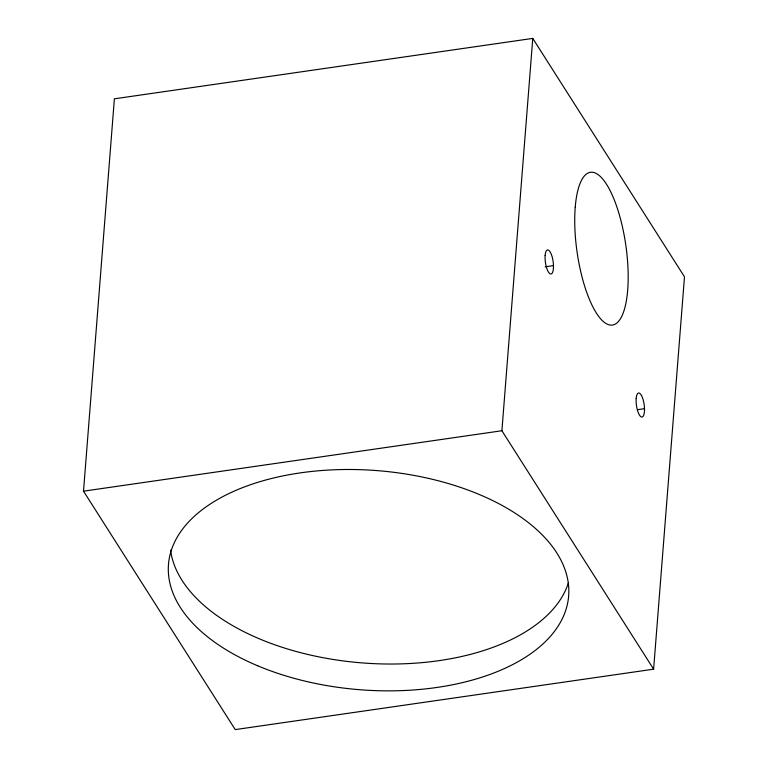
<?xml version="1.0" encoding="UTF-8"?>
<svg xmlns="http://www.w3.org/2000/svg" width="768" height="768" viewBox="0 0 768 768"><rect width="100%" height="100%" fill="white"/><g stroke="black" fill="none" stroke-linecap="round" stroke-linejoin="round"><path stroke-width="1.15" d="M83.51 491.174L114.384 98.822L532.771 38.4L684.49 276.826L653.616 669.178L235.229 729.6L83.51 491.174L501.898 430.742L653.616 669.178M501.898 430.742L532.771 38.4M545.174 266.822L553.478 265.622M637.392 409.709L644.506 408.682M568.55 582.422A201.11 110.122 4.5 0 1 361.2 662.832A201.11 110.122 4.5 0 1 170.554 550.166M257.702 665.798A200.707 109.901 4.5 0 0 568.435 598.099A200.707 109.901 4.5 0 0 279.542 476.621A200.707 109.901 4.5 0 0 257.702 665.798M575.222 207.312A77.174 24.605 81.8 0 0 610.157 325.056A77.174 24.605 81.8 0 0 619.018 213.696A77.174 24.605 81.8 0 0 575.222 207.312M545.136 255.466A12.163 3.878 81.8 0 0 550.646 274.003A12.163 3.878 81.8 0 0 552.038 256.426A12.163 3.878 81.8 0 0 545.136 255.466M636.173 398.525A12.163 3.878 81.8 0 0 641.683 417.062A12.163 3.878 81.8 0 0 643.066 399.485A12.163 3.878 81.8 0 0 636.173 398.525"/></g></svg>
